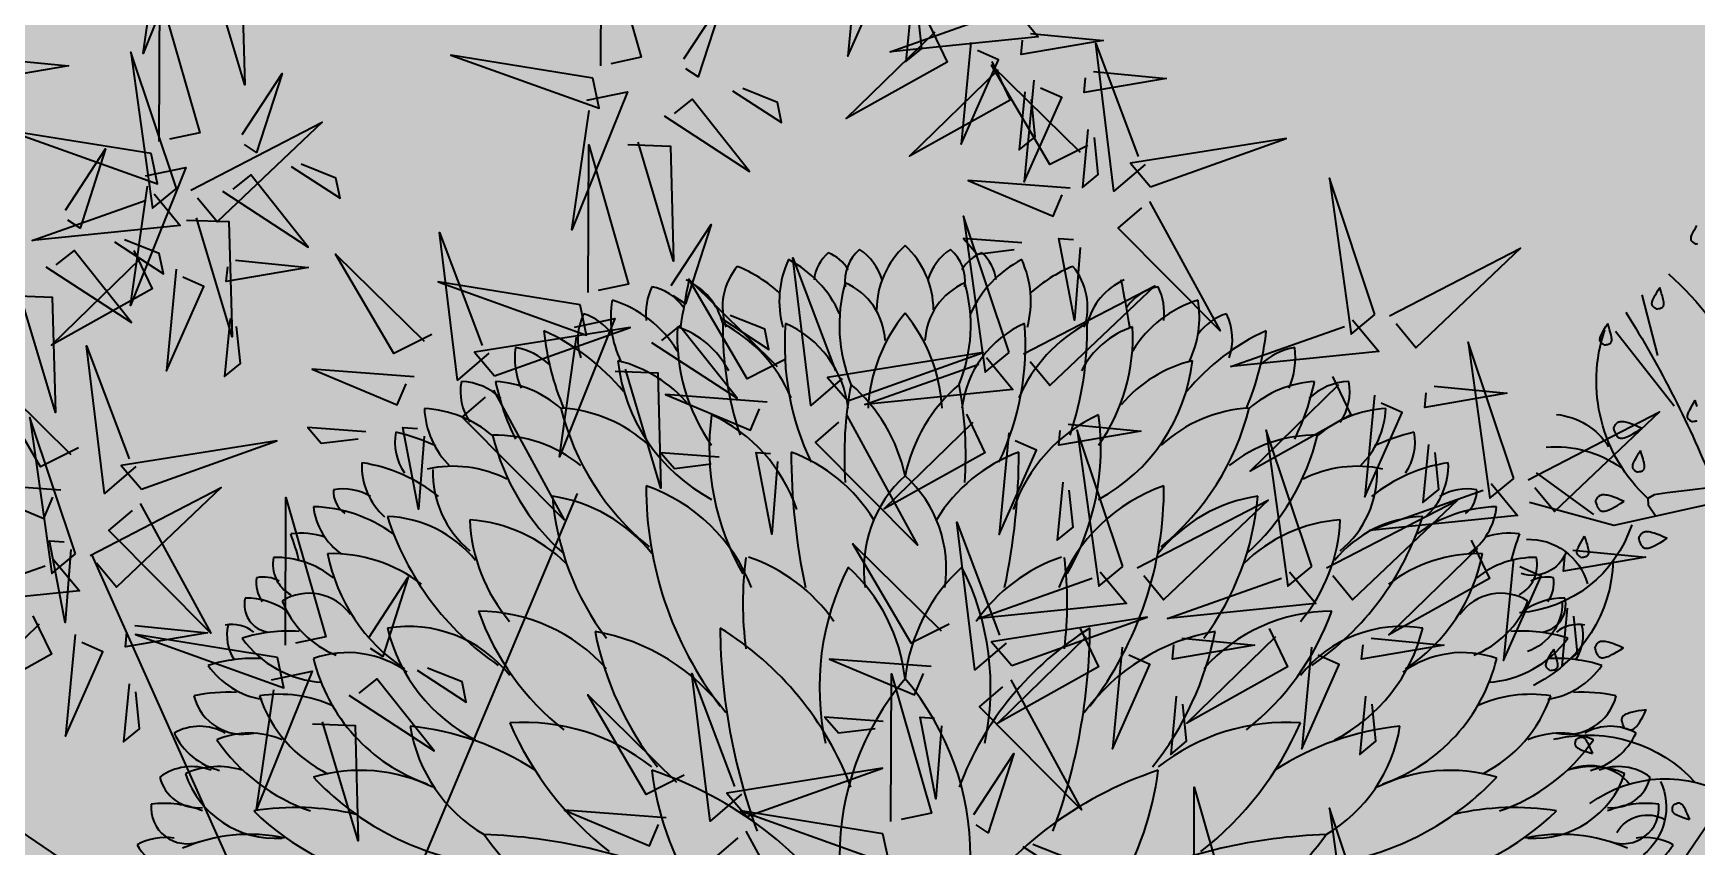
# Model space of a CAD drawing. Header units: millimetres. Extents: x 0 to 59560, y 0 to 21447.
# Drawn here: x 39131 to 39983, y 10538 to 10954 of the extents above; entities that cross this region are included whole.
import ezdxf

# ---------------------------------------------------------------- set-up
doc = ezdxf.new("R2010")
doc.units = ezdxf.units.MM
doc.header["$LTSCALE"] = 150
doc.layers.add('ad-Landscape', color=7, linetype='Continuous', lineweight=35, true_color=0x007f00)
doc.layers.add('ad-Landscape 2', color=7, linetype='Continuous', lineweight=35, true_color=0x264c00)

# ---------------------------------------------------------------- blocks, each defined once
blk = doc.blocks.new('$ZCDB_AUDIT_GENERATED_1E96FD')
at = {"layer": 'ad-Landscape 2'}
for p, q in [((43.5, 73), (278.2, 631.2)), ((-12.4, 39.5), (-247.1, 564.2)), ((-23.6, 61.9), (-370, 296.3))]:
    blk.add_line(p, q, dxfattribs=at)
for points in [[(-175.7, 1247.6), (-131.9, 1256.8), (-191.9, 1107.3), (-173.4, 1236.6)], [(303.5, 1094), (304.2, 1253.9), (347.3, 1103.2), (314.4, 1096.3)], [(581.2, 1214.7), (570.7, 1104.6), (611.1, 1195.9), (588.3, 1206.1)], [(-131.4, 1199.8), (-85.3, 1198.1), (-81.9, 1073.4), (-120.4, 1202.1)], [(-174.3, 1012.2), (-173.7, 1172.1), (-130.6, 1021.4), (-163.4, 1014.5)], [(393.3, 1101.5), (436.5, 1167.6), (408.8, 1082), (395.6, 1090.6)], [(748.4, 1160), (776.8, 1125.5), (616.6, 1109.3), (739.8, 1152.9)], [(639.6, 1161.5), (633.5, 1098.6), (650.8, 1112.8), (646.7, 1152.8)], [(658.4, 1139.6), (678.2, 1098), (569.2, 1037.1), (665.5, 1130.9)], [(704, 1119.3), (693.5, 1009.2), (734, 1100.5), (711.2, 1110.6)], [(768.4, 1128.9), (847.1, 1121.3), (758.3, 1106.1), (759.8, 1121.8)], [(892.5, 987.3), (858.6, 958.2), (839.1, 1118), (885.2, 995.8)], [(-351.1, 1101.6), (-272.5, 1094), (-361.2, 1078.8), (-359.7, 1094.5)], [(-155.7, 961.1), (-205, 1108.7), (-181.5, 939.8), (-155.7, 961.1)], [(294.9, 1080.8), (141.2, 1105.5), (301.8, 1048), (294.9, 1080.8)], [(726.6, 1098.6), (746.5, 1057), (637.5, 996.2), (733.8, 1090)], [(-84.5, 1019.7), (-41.3, 1085.8), (-69, 1000.1), (-82.2, 1008.8)], [(830.7, 1007.8), (789.5, 987.1), (726.4, 1094.8), (822.2, 1000.5)], [(836.7, 1088), (915.3, 1080.4), (826.6, 1065.2), (828.1, 1080.9)], [(288.5, 1056.7), (332.3, 1065.9), (272.3, 916.4), (290.8, 1045.7)], [(446.2, 1067), (499.2, 1032.5), (494.6, 1054.4), (457.2, 1069.3)], [(762.4, 1066), (756.4, 1003.1), (773.6, 1017.3), (769.5, 1057.4)], [(772.3, 1078.4), (761.8, 968.3), (802.3, 1059.6), (779.4, 1069.7)], [(372, 1040), (464.6, 979.6), (402.5, 1057.8), (382.9, 1042.3)], [(-140, 959.5), (2, 1033.1), (-111.5, 925), (-132.8, 950.9)], [(-183, 999), (-336.7, 1023.7), (-176.1, 966.2), (-183, 999)], [(289.9, 848.6), (290.5, 1008.4), (333.6, 857.8), (300.8, 850.9)], [(332.8, 1008.9), (378.9, 1007.2), (382.3, 882.5), (343.8, 1011.2)], [(830.7, 1025.1), (824.7, 962.2), (841.9, 976.4), (837.8, 1016.5)], [(898.5, 963.1), (1045.1, 1015.5), (876.7, 988.5), (898.5, 963.1)], [(-275.7, 937.9), (-232.5, 1004), (-260.1, 918.3), (-273.4, 927)], [(-189.3, 974.8), (-145.6, 984), (-205.5, 834.6), (-187, 963.9)], [(-105.9, 958.2), (-13.2, 897.8), (-75.4, 976), (-94.9, 960.5)], [(-31.6, 985.2), (21.3, 950.7), (16.7, 972.5), (-20.7, 987.5)], [(1141.3, 824.7), (1092, 972.3), (1115.5, 803.4), (1141.3, 824.7)], [(-180, 955.5), (-151.6, 921), (-311.8, 904.8), (-188.6, 948.4)], [(811.3, 961.7), (701, 970), (793.1, 931.4), (802.8, 954.4)], [(897.3, 947.3), (973.8, 807), (863.4, 918.2), (888.9, 940.1)], [(-145, 927.1), (-99, 925.4), (-95.6, 800.6), (-134.1, 929.4)], [(379.6, 856.1), (422.9, 922.2), (395.2, 836.5), (381.9, 845.1)], [(745.4, 783.8), (696, 931.4), (719.6, 762.5), (745.4, 783.8)], [(-222.7, 903.4), (-169.8, 868.9), (-174.4, 890.7), (-211.8, 905.7)], [(182.5, 782.8), (148.6, 753.6), (129.1, 913.5), (175.2, 791.2)], [(759.2, 902.3), (696.2, 907), (710.8, 890.1), (750.8, 895)], [(822.2, 897.5), (816.2, 818.8), (799.2, 907.2), (815, 906)], [(-297, 876.4), (-204.4, 816), (-266.5, 894.2), (-286.1, 878.7)], [(-201.7, 894.1), (-181.9, 852.5), (-290.9, 791.6), (-194.6, 885.5)], [(-91.7, 883.5), (-13.1, 875.8), (-101.8, 860.6), (-100.3, 876.4)], [(120.7, 803.3), (79.5, 782.6), (16.5, 890.3), (112.2, 796)], [(564.8, 755.5), (530.9, 726.4), (511.4, 886.2), (557.5, 764)], [(1157.1, 823.2), (1299, 896.7), (1185.5, 788.7), (1164.2, 814.6)], [(-156.1, 873.8), (-166.6, 763.7), (-126.1, 855), (-149, 865.2)], [(-336.2, 845.3), (-290.1, 843.6), (-286.7, 718.8), (-325.2, 847.6)], [(281.2, 835.4), (127.5, 860.1), (288.1, 802.6), (281.2, 835.4)], [(503, 776), (461.8, 755.3), (398.7, 863), (494.5, 768.7)], [(761.1, 782.3), (903, 855.8), (789.6, 747.8), (768.2, 773.7)], [(-97.7, 820.6), (-103.7, 757.7), (-86.5, 771.9), (-90.6, 811.9)], [(188.6, 758.6), (335.2, 810.9), (166.8, 784), (188.6, 758.6)], [(274.9, 811.2), (318.6, 820.4), (258.7, 670.9), (277.2, 800.3)], [(358.3, 794.5), (451, 734.2), (388.8, 812.4), (369.3, 796.8)], [(432.6, 821.6), (485.5, 787.1), (480.9, 808.9), (443.5, 823.9)], [(1117, 819.1), (1145.4, 784.6), (985.2, 768.4), (1108.4, 812)], [(1291.5, 647.4), (1242.1, 795), (1265.7, 626.1), (1291.5, 647.4)], [(-199.8, 660.1), (-233.7, 630.9), (-253.2, 790.8), (-207, 668.5)], [(570.9, 731.3), (717.4, 783.7), (549, 756.7), (570.9, 731.3)], [(721.1, 778.2), (749.5, 743.7), (589.3, 727.5), (712.5, 771.1)], [(-261.6, 680.5), (-302.7, 659.9), (-365.8, 767.6), (-270, 673.2)], [(101.4, 757.2), (-8.9, 765.5), (83.2, 726.9), (92.9, 749.9)], [(319.2, 763.5), (365.2, 761.8), (368.6, 637), (330.1, 765.8)], [(1095.3, 757.7), (1115.1, 716.2), (1006.1, 655.3), (1102.4, 749.1)], [(187.4, 742.8), (263.8, 602.4), (153.5, 713.7), (178.9, 735.5)], [(483.6, 729.9), (373.4, 738.2), (465.5, 699.6), (475.2, 722.6)], [(1205.3, 747.1), (1283.9, 739.5), (1195.2, 724.3), (1196.7, 740)], [(1140.9, 737.5), (1130.4, 627.4), (1170.9, 718.7), (1148, 728.8)], [(-264.9, 565.6), (-314.3, 713.2), (-290.7, 544.3), (-264.9, 565.6)], [(49.3, 697.7), (-13.7, 702.5), (0.8, 685.5), (40.8, 690.4)], [(112.3, 693), (106.3, 614.2), (89.3, 702.6), (105, 701.5)], [(569.7, 715.5), (646.1, 575.2), (535.8, 686.4), (561.2, 708.3)], [(699.3, 716.8), (719.2, 675.2), (610.2, 614.4), (706.4, 708.2)], [(809.4, 706.2), (888, 698.6), (799.3, 683.4), (800.8, 699.1)], [(1307.2, 645.9), (1449.1, 719.5), (1335.7, 611.4), (1314.3, 637.3)], [(-193.7, 635.8), (-47.1, 688.2), (-215.5, 661.2), (-193.7, 635.8)], [(745, 696.6), (734.5, 586.5), (774.9, 677.8), (752.1, 687.9)], [(868.3, 552), (818.9, 699.6), (842.4, 530.7), (868.3, 552)], [(1073.1, 552), (1023.7, 699.6), (1047.2, 530.7), (1073.1, 552)], [(1199.3, 684.2), (1193.3, 621.3), (1210.5, 635.5), (1206.4, 675.6)], [(431.6, 670.5), (368.6, 675.2), (383.1, 658.2), (423.1, 663.2)], [(494.6, 665.7), (488.6, 587), (471.6, 675.4), (487.3, 674.2)], [(-280.9, 634.5), (-391.2, 642.7), (-299.1, 604.1), (-289.4, 627.2)], [(-249.2, 564.1), (-107.3, 637.7), (-220.7, 529.6), (-242.1, 555.5)], [(803.4, 643.3), (797.4, 580.4), (814.6, 594.6), (810.5, 634.7)], [(1267.2, 641.9), (1295.6, 607.4), (1135.4, 591.1), (1258.6, 634.8)], [(-194.9, 620.1), (-118.4, 479.7), (-228.8, 591), (-203.4, 612.8)], [(-37.8, 466.8), (-37.2, 626.6), (5.9, 476), (-26.9, 469.1)], [(884, 550.5), (1025.9, 624), (912.4, 516), (891.1, 541.8)], [(1088.8, 550.5), (1230.7, 624), (1117.2, 516), (1095.9, 541.8)], [(742.3, 469.2), (708.4, 440), (688.9, 599.9), (735, 477.6)], [(-270, 570.3), (-276, 491.5), (-293, 579.9), (-277.2, 578.7)], [(680.5, 489.6), (639.3, 469), (576.2, 576.7), (672, 482.3)], [(1245.4, 580.5), (1265.3, 538.9), (1156.3, 478), (1252.6, 571.9)], [(-289.2, 560), (-260.8, 525.6), (-421, 509.3), (-297.8, 552.9)], [(1291.1, 560.2), (1280.6, 450.1), (1321.1, 541.4), (1298.2, 551.6)], [(1355.5, 569.8), (1434.1, 562.2), (1345.4, 547), (1346.9, 562.7)], [(52, 474.3), (95.2, 540.4), (67.5, 454.7), (54.3, 463.3)], [(843.9, 546.4), (872.4, 511.9), (712.1, 495.7), (835.3, 539.3)], [(1048.7, 546.4), (1077.2, 511.9), (916.9, 495.7), (1040.1, 539.3)], [(1349.5, 506.9), (1343.5, 444), (1360.7, 458.2), (1356.6, 498.3)], [(-311, 498.7), (-291.1, 457.1), (-400.1, 396.2), (-303.9, 490)], [(-200.9, 488), (-122.3, 480.4), (-211, 465.2), (-209.5, 480.9)], [(748.4, 444.9), (894.9, 497.3), (726.5, 470.3), (748.4, 444.9)], [(-265.3, 478.4), (-275.8, 368.3), (-235.4, 459.6), (-258.2, 469.8)], [(-46.5, 453.6), (-200.1, 478.3), (-39.6, 420.8), (-46.5, 453.6)], [(822.2, 485), (842, 443.4), (733.1, 382.6), (829.3, 476.4)], [(932.3, 474.4), (1010.9, 466.8), (922.2, 451.6), (923.7, 467.3)], [(1027, 485), (1046.8, 443.4), (937.9, 382.6), (1034.1, 476.4)], [(1137.1, 474.4), (1215.7, 466.8), (1126.9, 451.6), (1128.4, 467.3)], [(661.1, 443.6), (550.9, 451.8), (643, 413.2), (652.6, 436.3)], [(867.9, 464.7), (857.4, 354.7), (897.8, 446), (875, 456.1)], [(1072.7, 464.7), (1062.1, 354.7), (1102.6, 446), (1079.8, 456.1)], [(-52.8, 429.4), (-9, 438.6), (-69, 289.1), (-50.5, 418.5)], [(104.9, 439.8), (157.9, 405.3), (153.3, 427.1), (115.9, 442.1)], [(455.6, 305.5), (421.7, 276.4), (402.2, 436.3), (448.3, 314)], [(617.5, 275.9), (618.2, 435.7), (661.3, 285.1), (628.5, 278.2)], [(-206.9, 425.1), (-212.9, 362.2), (-195.7, 376.4), (-199.8, 416.5)], [(30.7, 412.7), (123.3, 352.4), (61.2, 430.6), (41.6, 415)], [(747.2, 429.2), (823.6, 288.8), (713.3, 400), (738.7, 421.9)], [(393.8, 326), (352.6, 305.3), (289.5, 413), (385.3, 318.7)], [(926.3, 411.5), (920.3, 348.6), (937.5, 362.8), (933.4, 402.9)], [(1131.1, 411.5), (1125, 348.6), (1142.3, 362.8), (1138.2, 402.9)], [(-8.5, 381.7), (37.5, 380), (40.9, 255.2), (2.4, 384)], [(609.1, 384.1), (546.1, 388.8), (560.6, 371.9), (600.6, 376.8)], [(672.1, 379.4), (666.1, 300.6), (649, 389), (664.8, 387.8)], [(707.3, 283.4), (750.5, 349.5), (722.8, 263.8), (709.6, 272.4)], [(461.7, 281.3), (608.2, 333.7), (439.8, 306.7), (461.7, 281.3)], [(945.2, 153.2), (945.8, 313), (988.9, 162.4), (956.1, 155.5)], [(374.4, 279.9), (264.1, 288.2), (356.3, 249.6), (365.9, 272.6)], [(1141.3, 142.9), (1092, 290.5), (1115.5, 121.6), (1141.3, 142.9)], [(608.9, 262.7), (455.2, 287.4), (615.8, 229.9), (608.9, 262.7)], [(460.4, 265.6), (536.9, 125.2), (426.5, 236.4), (452, 258.3)], [(760.2, 248.9), (813.2, 214.4), (808.6, 236.2), (771.2, 251.2)]]:
    blk.add_lwpolyline(points, dxfattribs=at)
blk = doc.blocks.new('$ZCDB_AUDIT_GENERATED_1E8F09')
at = {"layer": 'ad-Landscape'}
for centre, radius, start, end in [((-0.2663, 4.0457), 0.2252, 130.84427, 173.75905), ((-0.4908, 4.0166), 0.2139, 30.41563, 68.82996), ((-0.0961, 4.0625), 0.2274, 130.93347, 187.27283), ((-0.4137, 3.9807), 0.3046, 17.09734, 56.39496), ((0.3234, 3.905), 0.4767, 132.73866, 179.56243), ((-0.6413, 3.9243), 0.3417, 140.17932, 198.67463), ((-1.1804, 3.4536), 0.743, 47.03228, 68.14061), ((-0.1425, 3.9552), 0.5349, 155.19049, 195.20682), ((-0.9056, 3.6412), 0.6057, 24.0272, 62.73054), ((-1.0529, 3.8878), 0.3429, 154.82228, 186.10535), ((-1.4147, 3.7701), 0.2686, 35.04222, 78.95985), ((5.8663, 2.673), 7.168, 168.75967, 170.83335), ((-1.3268, 3.7443), 0.3576, 14.37957, 65.67824), ((0.4847, 3.8253), 0.8385, 164.13269, 202.27743), ((-0.4664, 3.7254), 0.3595, 3.05127, 66.29439), ((-1.0337, 3.8696), 0.5516, 170.48559, 205.45287), ((-1.7595, 3.3631), 0.6247, 31.25767, 73.08831), ((-1.4522, 3.7508), 0.3106, 153.81915, 198.78711), ((-1.8213, 3.5993), 0.3023, 36.32124, 72.6008), ((0.6722, 3.3341), 0.8727, 140.39412, 176.99618), ((-2.4444, 2.7002), 1.2047, 39.61762, 65.52562), ((-0.4659, 3.9514), 1.4875, 185.97252, 202.70743), ((-0.2113, 3.764), 1.0157, 176.98112, 215.15022), ((-1.383, 3.3555), 0.488, 27.43755, 71.18261), ((0.7845, 3.7974), 1.7654, 178.75477, 198.61147), ((-1.3701, 3.1096), 0.824, 23.21959, 61.77969), ((0.8101, 3.7172), 1.4584, 175.33806, 205.55583), ((-0.8731, 3.3135), 0.5704, 6.67232, 66.26868), ((-1.6924, 3.6508), 0.4098, 172.3277, 203.61076), ((-2.1581, 3.3546), 0.3559, 46.86291, 80.36915), ((-1.7238, 2.9221), 0.7346, 40.38662, 76.09196), ((-0.5792, 3.7449), 0.9742, 186.46688, 241.65563), ((-2.1061, 3.4684), 0.2887, 169.0778, 214.64065), ((-2.4029, 3.194), 0.3293, 46.24511, 87.68542), ((-2.2394, 2.9434), 0.5806, 48.33638, 86.67487), ((-0.9147, 3.7961), 1.3196, 191.93886, 206.21864), ((1.7398, 3.1245), 2.0667, 169.32144, 184.04788), ((-0.8762, 2.8295), 0.8955, 11.96194, 49.21126), ((-2.6219, 2.7574), 0.6207, 49.77589, 86.93335), ((-2.1285, 3.3962), 0.4606, 182.36478, 225.58317), ((-0.4879, 3.7225), 1.408, 194.08678, 230.75178), ((-1.8961, 2.6169), 0.7641, 47.38545, 86.81155), ((0.2948, 3.161), 1.349, 172.2305, 210.01298), ((-1.4049, 2.5545), 0.8684, 18.68778, 65.28391), ((-2.4584, 3.1948), 0.2887, 169.0778, 214.64065), ((-3.0457, 2.0047), 1.2814, 66.14352, 76.28476), ((-2.2078, 2.5037), 0.7304, 50.8151, 91.05063), ((-1.0136, 3.5245), 1.2421, 193.52703, 228.39805), ((2.889, 3.1417), 3.5018, 179.98243, 192.00519), ((-0.9142, 2.3228), 0.8735, 31.40487, 69.8192), ((-2.5541, 3.0699), 0.3719, 177.60187, 227.96098), ((-3.0549, 2.2322), 0.863, 51.02378, 81.38718), ((-2.4357, 2.4238), 0.6427, 63.07607, 102.38547), ((-1.9988, 3.0323), 0.5442, 178.24862, 230.68038), ((0.5421, 2.9513), 1.9362, 179.73155, 217.41149), ((-1.6974, 2.079), 0.9321, 21.01467, 71.00855), ((0.4533, 2.5144), 0.6755, 132.16499, 188.60831), ((-2.9291, 2.9329), 0.15, 177.47025, 233.80961), ((-3.0253, 2.6704), 0.2744, 57.97543, 101.26619), ((-0.4415, 3.0214), 1.4626, 184.53972, 217.07204), ((-2.0257, 2.069), 0.8461, 38.49282, 81.42911), ((-2.8327, 2.8868), 0.3555, 186.20703, 235.71806), ((-3.2048, 2.0899), 0.7587, 53.84333, 88.58495), ((-2.8129, 2.1522), 0.6446, 39.15642, 87.78171), ((-1.3292, 3.2587), 1.5303, 197.59049, 235.74559), ((-2.4021, 1.9593), 0.8207, 45.12287, 85.9267), ((-1.4468, 2.8141), 0.8978, 182.30093, 220.50756), ((-3.255, 2.3074), 0.3987, 70.94104, 97.72728), ((-4.7109, 2.1806), 1.4962, 14.55365, 20.41362), ((-3.2185, 2.5369), 0.186, 168.23624, 240.99446), ((-3.387, 2.0873), 0.4877, 50.8294, 91.59888), ((-3.0882, 1.8014), 0.7945, 52.47186, 91.55185), ((-2.167, 2.7765), 0.9598, 190.85815, 236.55055), ((1.1102, 2.3286), 1.9834, 172.86966, 187.13034), ((-1.1439, 1.6998), 0.9279, 34.91657, 71.05051), ((0.9729, 1.8753), 1.4339, 153.15977, 192.1138), ((-0.9472, 1.8177), 0.9527, 6.22136, 47.73687), ((-3.3252, 2.438), 0.1695, 170.71369, 216.27653), ((-3.4542, 2.3019), 0.1679, 59.89017, 103.18093), ((-3.4098, 2.3203), 0.1483, 166.0967, 261.70295), ((-3.5474, 1.9775), 0.3785, 53.8191, 90.95416), ((-3.2095, 2.1093), 0.2729, 35.39886, 122.15517), ((-2.8672, 2.5356), 0.5252, 201.8257, 248.02813), ((-2.3006, 1.3581), 0.9275, 41.73929, 89.82837), ((-0.9565, 2.7668), 1.425, 199.73306, 231.77211), ((-3.6227, 2.031), 0.1831, 51.14247, 102.0713), ((-3.4132, 2.1554), 0.2388, 166.75476, 212.31761), ((-3.3241, 1.386), 0.7926, 85.56631, 108.01228), ((-2.6751, 1.5084), 0.6953, 38.28249, 99.3433), ((-1.8936, 2.412), 0.9205, 193.66836, 242.88227), ((-1.856, 1.0904), 1.1017, 36.03906, 80.26816), ((-0.0127, 2.4992), 1.6882, 191.02849, 218.56329), ((-1.8918, 0.7397), 1.7085, 20.47463, 58.37181), ((2.2619, 2.2221), 3.2578, 180.48635, 200.14254), ((-3.104, 2.4748), 0.5733, 215.76353, 266.37343), ((-3.0021, 1.5187), 0.5438, 53.77897, 109.79803), ((-3.5079, 1.2176), 0.814, 86.76384, 107.52222), ((-3.3942, 2.2431), 0.4369, 214.78481, 261.07296), ((-2.2585, 2.2572), 0.9551, 193.74281, 250.74014), ((1.1235, 0.9635), 1.4762, 139.56784, 220.43216), ((-3.6458, 0.9704), 0.8788, 87.00257, 102.07341), ((-3.5663, 1.8937), 0.2709, 193.65461, 282.44901), ((-3.3701, 1.1333), 0.7046, 65.60352, 98.75304), ((-2.7888, 2.0624), 0.7268, 198.67082, 243.79699), ((-3.799, 1.3868), 0.2788, 60.36234, 119.63766), ((-3.6025, 1.7876), 0.3701, 205.36372, 256.0362), ((-3.5309, 1.1863), 0.4429, 66.56317, 113.43683), ((-2.8127, 0.1703), 1.5025, 56.86683, 84.37468), ((-1.8408, 1.8007), 0.8356, 189.30481, 239.3197), ((-2.0528, 0.5755), 1.111, 51.64981, 93.95156), ((-0.5036, 2.3877), 1.7715, 203.40985, 232.04459), ((-2.8723, 2.1694), 1.0147, 214.6416, 251.06237), ((-3.8429, 1.1634), 0.2852, 68.35462, 126.71622), ((-3.6986, 1.0203), 0.4283, 72.41068, 114.40253), ((-3.8061, 1.4393), 0.2126, 192.8534, 276.06864), ((-3.3934, 1.5704), 0.508, 198.36566, 274.36285), ((-2.935, 0.5362), 0.8919, 63.91881, 106.35993), ((-2.0704, 2.4383), 1.5297, 223.15526, 259.12002), ((0.278, 1.6321), 1.6541, 187.07097, 234.85412), ((-2.0051, -0.5207), 2.0521, 33.36445, 71.77879), ((-3.867, 1.2266), 0.1934, 174.18666, 290.59598), ((-3.9905, 0.7068), 0.5437, 67.64575, 97.28341), ((-3.2785, -0.1985), 1.4267, 76.95691, 99.25489), ((-2.5206, 2.2177), 1.411, 225.5947, 260.34135), ((-3.5292, 0.1698), 0.9139, 78.01728, 113.3144), ((-0.1824, 2.6175), 2.5892, 216.37093, 243.62041), ((-2.3551, -1.8074), 2.8907, 65.67414, 88.25794), ((-3.9828, 0.7528), 0.3143, 81.59333, 119.16505), ((-3.8058, 1.2269), 0.3858, 211.15088, 261.88723)]:
    blk.add_arc(centre, radius, start, end, dxfattribs=at)
at = {"layer": 'ad-Landscape 2'}
for centre, radius, start, end in [((-0.3234, 3.905), 0.4767, 0.43757, 47.26134), ((0.4137, 3.9807), 0.3046, 123.60504, 162.90266), ((0.0961, 4.0625), 0.2274, 352.72717, 49.06653), ((0.4908, 4.0166), 0.2139, 111.17004, 149.58437), ((0.2663, 4.0457), 0.2252, 6.24095, 49.15573), ((0.9056, 3.6412), 0.6057, 117.26946, 155.9728), ((0.1425, 3.9552), 0.5349, 344.79318, 24.80951), ((1.1804, 3.4536), 0.743, 111.85939, 132.96772), ((0.6413, 3.9243), 0.3417, 341.32537, 39.82068), ((0.4664, 3.7254), 0.3595, 113.70561, 176.94873), ((-0.4847, 3.8253), 0.8385, 337.72257, 15.86731), ((1.3268, 3.7443), 0.3576, 114.32176, 165.62043), ((-5.8663, 2.673), 7.168, 9.16665, 11.24033), ((1.4147, 3.7701), 0.2686, 101.04015, 144.95778), ((1.0529, 3.8878), 0.3429, 353.89465, 25.17772), ((1.7595, 3.3631), 0.6247, 106.91169, 148.74233), ((1.0337, 3.8696), 0.5516, 334.54713, 9.51441), ((-0.6722, 3.3341), 0.8727, 3.00382, 39.60588), ((1.8213, 3.5993), 0.3023, 107.3992, 143.67876), ((1.4522, 3.7508), 0.3106, 341.21289, 26.18085), ((0.8731, 3.3135), 0.5704, 113.73132, 173.32768), ((-0.8101, 3.7172), 1.4584, 334.44417, 4.66194), ((1.3701, 3.1096), 0.824, 118.22031, 156.78041), ((-0.7845, 3.7974), 1.7654, 341.38853, 1.24523), ((1.383, 3.3555), 0.488, 108.81739, 152.56245), ((0.2113, 3.764), 1.0157, 324.84978, 3.01888), ((2.4444, 2.7002), 1.2047, 114.47438, 140.38238), ((0.4659, 3.9514), 1.4875, 337.29257, 354.02748), ((2.1581, 3.3546), 0.3559, 99.63085, 133.13709), ((1.6924, 3.6508), 0.4098, 336.38924, 7.6723), ((0.5792, 3.7449), 0.9742, 298.34437, 353.53312), ((1.7238, 2.9221), 0.7346, 103.90804, 139.61338), ((0.8762, 2.8295), 0.8955, 130.78874, 168.03806), ((-1.7398, 3.1245), 2.0667, 355.95212, 10.67856), ((2.2394, 2.9434), 0.5806, 93.32513, 131.66362), ((0.9147, 3.7961), 1.3196, 333.78136, 348.06114), ((2.4029, 3.194), 0.3293, 92.31458, 133.75489), ((2.1061, 3.4684), 0.2887, 325.35935, 10.9222), ((1.4049, 2.5545), 0.8684, 114.71609, 161.31222), ((-0.2948, 3.161), 1.349, 329.98702, 7.7695), ((0.4879, 3.7225), 1.408, 309.24822, 345.91322), ((1.8961, 2.6169), 0.7641, 93.18845, 132.61455), ((2.6219, 2.7574), 0.6207, 93.06665, 130.22411), ((2.1285, 3.3962), 0.4606, 314.41683, 357.63522), ((2.2078, 2.5037), 0.7304, 88.94937, 129.1849), ((1.0136, 3.5245), 1.2421, 311.60195, 346.47297), ((3.0457, 2.0047), 1.2814, 103.71524, 113.85648), ((2.4584, 3.1948), 0.2887, 325.35935, 10.9222), ((0.9142, 2.3228), 0.8735, 110.1808, 148.59513), ((-2.889, 3.1417), 3.5018, 347.99481, 0.01757), ((2.4357, 2.4238), 0.6427, 77.61453, 116.92393), ((1.9988, 3.0323), 0.5442, 309.31962, 1.75138), ((3.0549, 2.2322), 0.863, 98.61282, 128.97622), ((2.5541, 3.0699), 0.3719, 312.03902, 2.39813), ((-0.4533, 2.5144), 0.6755, 351.39169, 47.83501), ((1.6974, 2.079), 0.9321, 108.99145, 158.98533), ((-0.5421, 2.9513), 1.9362, 322.58851, 0.26845), ((2.0257, 2.069), 0.8461, 98.57089, 141.50718), ((0.4415, 3.0214), 1.4626, 322.92796, 355.46028), ((3.0253, 2.6704), 0.2744, 78.73381, 122.02457), ((2.9291, 2.9329), 0.15, 306.19039, 2.52975), ((2.4021, 1.9593), 0.8207, 94.0733, 134.87713), ((1.4468, 2.8141), 0.8978, 319.49244, 357.69907), ((1.3292, 3.2587), 1.5303, 304.25441, 342.40951), ((2.8129, 2.1522), 0.6446, 92.21829, 140.84358), ((3.2048, 2.0899), 0.7587, 91.41505, 126.15667), ((2.8327, 2.8868), 0.3555, 304.28194, 353.79297), ((3.255, 2.3074), 0.3987, 82.27272, 109.05896), ((4.7109, 2.1806), 1.4962, 159.58638, 165.44635), ((0.9472, 1.8177), 0.9527, 132.26313, 173.77864), ((-0.9729, 1.8753), 1.4339, 347.8862, 26.84023), ((1.1439, 1.6998), 0.9279, 108.94949, 145.08343), ((-1.1102, 2.3286), 1.9834, 352.86966, 7.13034), ((3.0882, 1.8014), 0.7945, 88.44815, 127.52814), ((2.167, 2.7765), 0.9598, 303.44945, 349.14185), ((3.387, 2.0873), 0.4877, 88.40112, 129.1706), ((3.2185, 2.5369), 0.186, 299.00554, 11.76376), ((3.4542, 2.3019), 0.1679, 76.81907, 120.10983), ((3.3252, 2.438), 0.1695, 323.72347, 9.28631), ((3.2095, 2.1093), 0.2729, 57.84483, 144.60114), ((2.8672, 2.5356), 0.5252, 291.97187, 338.1743), ((3.5474, 1.9775), 0.3785, 89.04584, 126.1809), ((3.4098, 2.3203), 0.1483, 278.29705, 13.9033), ((2.3006, 1.3581), 0.9275, 90.17163, 138.26071), ((0.9565, 2.7668), 1.425, 308.22789, 340.26694), ((1.8918, 0.7397), 1.7085, 121.62819, 159.52537), ((-2.2619, 2.2221), 3.2578, 339.85746, 359.51365), ((1.856, 1.0904), 1.1017, 99.73184, 143.96094), ((0.0127, 2.4992), 1.6882, 321.43671, 348.97151), ((2.6751, 1.5084), 0.6953, 80.6567, 141.71751), ((1.8936, 2.412), 0.9205, 297.11773, 346.33164), ((3.3241, 1.386), 0.7926, 71.98772, 94.43369), ((3.6227, 2.031), 0.1831, 77.9287, 128.85753), ((3.4132, 2.1554), 0.2388, 327.68239, 13.24524), ((3.0021, 1.5187), 0.5438, 70.20197, 126.22103), ((3.104, 2.4748), 0.5733, 273.62657, 324.23647), ((2.2585, 2.2572), 0.9551, 289.25986, 346.25719), ((3.5079, 1.2176), 0.814, 72.47778, 93.23616), ((3.3942, 2.2431), 0.4369, 278.92704, 325.21519), ((-1.1235, 0.9635), 1.4762, 319.56784, 40.43216), ((3.3701, 1.1333), 0.7046, 81.24696, 114.39648), ((2.7888, 2.0624), 0.7268, 296.20301, 341.32918), ((3.5663, 1.8937), 0.2709, 257.55099, 346.34539), ((3.6458, 0.9704), 0.8788, 77.92659, 92.99743), ((2.0528, 0.5755), 1.111, 86.04844, 128.35019), ((0.5036, 2.3877), 1.7715, 307.95541, 336.59015), ((2.8127, 0.1703), 1.5025, 95.62532, 123.13317), ((1.8408, 1.8007), 0.8356, 300.6803, 350.69519), ((3.5309, 1.1863), 0.4429, 66.56317, 113.43683), ((3.799, 1.3868), 0.2788, 60.36234, 119.63766), ((3.6025, 1.7876), 0.3701, 283.9638, 334.63628), ((2.8723, 2.1694), 1.0147, 288.93763, 325.3584), ((3.6986, 1.0203), 0.4283, 65.59747, 107.58932), ((3.8429, 1.1634), 0.2852, 53.28378, 111.64538), ((2.0051, -0.5207), 2.0521, 108.22121, 146.63555), ((-0.278, 1.6321), 1.6541, 305.14588, 352.92903), ((2.0704, 2.4383), 1.5297, 280.87998, 316.84474), ((2.935, 0.5362), 0.8919, 73.64007, 116.08119), ((3.3934, 1.5704), 0.508, 265.63715, 341.63434), ((3.8061, 1.4393), 0.2126, 263.93136, 347.1466), ((2.5206, 2.2177), 1.411, 279.65865, 314.4053), ((3.2785, -0.1985), 1.4267, 80.74511, 103.04309), ((3.9905, 0.7068), 0.5437, 82.71659, 112.35425), ((3.867, 1.2266), 0.1934, 249.40402, 5.81334), ((2.3551, -1.8074), 2.8907, 91.74206, 114.32586), ((0.1824, 2.6175), 2.5892, 296.37959, 323.62907), ((3.5292, 0.1698), 0.9139, 66.6856, 101.98272), ((3.8058, 1.2269), 0.3858, 278.11277, 328.84912), ((3.9828, 0.7528), 0.3143, 60.83495, 98.40667)]:
    blk.add_arc(centre, radius, start, end, dxfattribs=at)
blk = doc.blocks.new('$ZCDB_AUDIT_GENERATED_1E9983')
at = {"layer": 'ad-Landscape', "linetype": 'Continuous'}
for p, q in [((72.2, 376.9), (16.7, 336.4)), ((150.2, 271.7), (93.3, 199)), ((134.4, 222.4), (119.1, 163.4))]:
    blk.add_line(p, q, dxfattribs=at)
for points in [[(326.6, 591.6), (193.3, 662.6), (145.5, 732.7)], [(148.9, 659.8), (148.8, 660.3), (148.7, 660.9), (148.5, 661.4), (148.4, 661.9), (148.4, 662.4), (148.3, 662.9), (148.3, 663.3), (148.3, 663.8), (148.3, 664.3), (148.4, 664.7), (148.6, 665.1), (148.8, 665.6), (149.1, 666), (149.5, 666.5), (150, 666.9), (150.7, 667.4), (151.4, 667.9), (152.4, 668.4), (153.6, 669), (155.1, 669.7), (156.9, 670.4), (159.2, 671.2), (161.9, 672.1), (165.2, 673.1)], [(148.9, 659.8), (150.1, 659), (151.1, 658.3), (152, 657.8), (152.7, 657.5), (153.3, 657.2), (153.9, 657.1), (154.4, 657), (154.9, 657), (155.3, 657), (155.8, 657.1), (156.2, 657.3), (156.6, 657.5), (157.1, 657.8), (157.5, 658.1), (158, 658.6), (158.5, 659.3), (159.1, 660), (159.6, 660.9), (160.3, 662.1), (161, 663.5), (161.8, 665.3), (162.8, 667.5), (163.9, 670.1), (165.2, 673.1)], [(54.6, 595.9), (54.5, 596.4), (54.4, 596.9), (54.3, 597.4), (54.2, 597.9), (54.1, 598.4), (54, 598.9), (54, 599.4), (54, 599.9), (54.1, 600.3), (54.2, 600.8), (54.3, 601.2), (54.5, 601.6), (54.8, 602.1), (55.2, 602.5), (55.8, 603), (56.4, 603.5), (57.2, 604), (58.1, 604.5), (59.3, 605.1), (60.8, 605.7), (62.7, 606.4), (64.9, 607.2), (67.7, 608.2), (70.9, 609.2)], [(54.6, 595.9), (55.8, 595), (56.8, 594.4), (57.7, 593.9), (58.4, 593.5), (59.1, 593.3), (59.6, 593.2), (60.1, 593.1), (60.6, 593.1), (61, 593.1), (61.5, 593.2), (61.9, 593.3), (62.4, 593.5), (62.8, 593.8), (63.3, 594.2), (63.8, 594.7), (64.2, 595.3), (64.8, 596.1), (65.3, 597), (66, 598.2), (66.7, 599.6), (67.5, 601.4), (68.5, 603.5), (69.6, 606.1), (70.9, 609.2)], [(101.8, 583.9), (101, 582.1), (100.4, 580.5), (100, 579.2), (99.7, 578.1), (99.5, 577.1), (99.5, 576.3), (99.6, 575.6), (99.7, 575), (99.8, 574.4), (100.1, 573.8), (100.4, 573.2), (100.8, 572.6), (101.3, 572.1), (102, 571.6), (102.8, 571.1), (103.8, 570.6), (105, 570.1), (106.4, 569.5), (108.1, 569), (110.2, 568.5), (112.7, 568), (115.7, 567.4), (119.2, 566.8), (123.2, 566.2)], [(101.8, 583.9), (102.5, 584.3), (103.2, 584.6), (103.9, 584.9), (104.5, 585.2), (105.2, 585.4), (105.9, 585.7), (106.5, 585.8), (107.2, 585.9), (107.8, 586), (108.4, 586), (109.1, 585.9), (109.7, 585.7), (110.4, 585.4), (111.1, 585), (111.9, 584.4), (112.8, 583.7), (113.7, 582.8), (114.7, 581.6), (115.7, 580.2), (116.9, 578.4), (118.3, 576.1), (119.8, 573.4), (121.4, 570.1), (123.2, 566.2)], [(29.7, 528.4), (29.3, 528.1), (28.8, 527.7), (28.4, 527.4), (28, 527.1), (27.6, 526.8), (27.2, 526.4), (26.9, 526.1), (26.6, 525.7), (26.4, 525.4), (26.2, 525), (26, 524.5), (25.9, 524.1), (25.8, 523.5), (25.8, 522.9), (25.9, 522.2), (26.1, 521.5), (26.4, 520.6), (26.7, 519.6), (27.3, 518.3), (28, 516.9), (28.9, 515.1), (30.1, 513), (31.6, 510.6), (33.4, 507.7)], [(29.7, 528.4), (31.1, 528.2), (32.3, 528.1), (33.3, 527.9), (34.1, 527.7), (34.7, 527.5), (35.2, 527.2), (35.7, 526.9), (36, 526.6), (36.4, 526.3), (36.6, 526), (36.9, 525.6), (37.1, 525.1), (37.2, 524.6), (37.3, 524), (37.4, 523.3), (37.4, 522.5), (37.3, 521.6), (37.1, 520.6), (36.8, 519.3), (36.4, 517.7), (35.9, 515.8), (35.2, 513.5), (34.4, 510.8), (33.4, 507.7)], [(73.3, 506.8), (73.9, 508.7), (74.4, 510.3), (75, 511.6), (75.5, 512.6), (76, 513.4), (76.5, 514.1), (77, 514.6), (77.5, 515), (78, 515.3), (78.6, 515.6), (79.2, 515.9), (79.9, 516), (80.6, 516.1), (81.5, 516), (82.4, 515.9), (83.5, 515.6), (84.7, 515.2), (86.1, 514.7), (87.8, 514), (89.7, 513), (92, 511.8), (94.6, 510.3), (97.6, 508.5), (101.1, 506.3)], [(73.3, 506.8), (73.6, 506), (73.9, 505.4), (74.2, 504.7), (74.6, 504), (74.9, 503.4), (75.3, 502.8), (75.6, 502.3), (76, 501.8), (76.5, 501.3), (77, 500.9), (77.5, 500.5), (78.1, 500.3), (78.9, 500), (79.7, 499.9), (80.7, 499.8), (81.8, 499.8), (83, 499.9), (84.5, 500.2), (86.3, 500.6), (88.4, 501.2), (90.9, 502), (93.8, 503.1), (97.2, 504.5), (101.1, 506.3)], [(59.8, 418.5), (59.3, 418.2), (58.9, 417.9), (58.4, 417.5), (58, 417.2), (57.7, 416.9), (57.3, 416.6), (57, 416.2), (56.7, 415.9), (56.4, 415.5), (56.2, 415.1), (56, 414.7), (55.9, 414.2), (55.9, 413.7), (55.9, 413), (56, 412.4), (56.1, 411.6), (56.4, 410.7), (56.8, 409.7), (57.3, 408.5), (58, 407), (59, 405.2), (60.2, 403.2), (61.6, 400.7), (63.4, 397.8)], [(59.8, 418.5), (61.2, 418.4), (62.4, 418.2), (63.3, 418), (64.1, 417.8), (64.8, 417.6), (65.3, 417.3), (65.7, 417), (66.1, 416.8), (66.4, 416.4), (66.7, 416.1), (66.9, 415.7), (67.1, 415.3), (67.3, 414.7), (67.4, 414.1), (67.4, 413.5), (67.4, 412.7), (67.3, 411.8), (67.1, 410.7), (66.9, 409.4), (66.5, 407.8), (66, 405.9), (65.3, 403.7), (64.5, 401), (63.4, 397.8)], [(115.9, 400.4), (116.5, 402.3), (117.1, 403.9), (117.6, 405.2), (118.1, 406.2), (118.6, 407), (119.1, 407.7), (119.6, 408.2), (120.1, 408.6), (120.6, 408.9), (121.2, 409.2), (121.8, 409.5), (122.5, 409.6), (123.2, 409.7), (124.1, 409.6), (125, 409.5), (126.1, 409.2), (127.3, 408.9), (128.8, 408.3), (130.4, 407.6), (132.3, 406.6), (134.6, 405.4), (137.2, 403.9), (140.2, 402.1), (143.7, 399.9)], [(115.9, 400.4), (116.2, 399.6), (116.5, 399), (116.8, 398.3), (117.2, 397.6), (117.5, 397), (117.9, 396.4), (118.2, 395.9), (118.7, 395.4), (119.1, 394.9), (119.6, 394.5), (120.1, 394.1), (120.7, 393.9), (121.5, 393.6), (122.3, 393.5), (123.3, 393.4), (124.4, 393.4), (125.7, 393.5), (127.2, 393.8), (128.9, 394.2), (131, 394.8), (133.5, 395.6), (136.4, 396.7), (139.8, 398.1), (143.7, 399.9)], [(239.1, 354.8), (91.7, 387.5), (9.7, 365.3)], [(74, 364.4), (74.6, 366.3), (75.2, 367.9), (75.7, 369.2), (76.2, 370.3), (76.7, 371.1), (77.2, 371.7), (77.7, 372.2), (78.2, 372.6), (78.7, 373), (79.3, 373.3), (79.9, 373.5), (80.6, 373.7), (81.3, 373.7), (82.2, 373.7), (83.1, 373.5), (84.2, 373.3), (85.4, 372.9), (86.9, 372.4), (88.5, 371.6), (90.4, 370.7), (92.7, 369.5), (95.3, 368), (98.3, 366.2), (101.8, 364)], [(263, 334.1), (222.6, 344.1), (189.3, 350.2), (162.9, 353.6), (143.5, 355.7), (130.8, 357.8), (124.7, 361.2), (125.1, 367.3), (131.9, 377.4)], [(74, 364.4), (74.3, 363.7), (74.6, 363), (74.9, 362.3), (75.3, 361.7), (75.6, 361.1), (76, 360.5), (76.3, 359.9), (76.8, 359.4), (77.2, 359), (77.7, 358.6), (78.2, 358.2), (78.8, 357.9), (79.6, 357.7), (80.4, 357.5), (81.4, 357.5), (82.5, 357.5), (83.8, 357.6), (85.3, 357.8), (87, 358.2), (89.1, 358.8), (91.6, 359.7), (94.5, 360.8), (97.9, 362.2), (101.8, 364)], [(113.9, 335.5), (113.5, 335.2), (113, 334.9), (112.6, 334.6), (112.2, 334.2), (111.8, 333.9), (111.5, 333.6), (111.2, 333.2), (110.9, 332.9), (110.6, 332.5), (110.4, 332.1), (110.2, 331.7), (110.1, 331.2), (110.1, 330.7), (110.1, 330.1), (110.2, 329.4), (110.3, 328.6), (110.6, 327.7), (111, 326.7), (111.5, 325.5), (112.2, 324), (113.2, 322.3), (114.4, 320.2), (115.8, 317.7), (117.6, 314.8)], [(113.9, 335.5), (115.4, 335.4), (116.6, 335.2), (117.5, 335), (118.3, 334.8), (119, 334.6), (119.5, 334.3), (119.9, 334.1), (120.3, 333.8), (120.6, 333.4), (120.9, 333.1), (121.1, 332.7), (121.3, 332.3), (121.5, 331.7), (121.6, 331.2), (121.6, 330.5), (121.6, 329.7), (121.5, 328.8), (121.3, 327.7), (121.1, 326.4), (120.7, 324.8), (120.2, 322.9), (119.5, 320.7), (118.6, 318), (117.6, 314.8)], [(91.5, 293.4), (92.1, 295.4), (92.7, 297), (93.2, 298.2), (93.7, 299.3), (94.2, 300.1), (94.7, 300.7), (95.2, 301.2), (95.7, 301.7), (96.2, 302), (96.8, 302.3), (97.4, 302.5), (98.1, 302.7), (98.8, 302.7), (99.7, 302.7), (100.6, 302.6), (101.7, 302.3), (102.9, 301.9), (104.4, 301.4), (106, 300.7), (107.9, 299.7), (110.2, 298.5), (112.8, 297), (115.8, 295.2), (119.3, 293)], [(91.5, 293.4), (91.8, 292.7), (92.1, 292), (92.4, 291.4), (92.8, 290.7), (93.1, 290.1), (93.5, 289.5), (93.8, 289), (94.3, 288.4), (94.7, 288), (95.2, 287.6), (95.7, 287.2), (96.3, 286.9), (97.1, 286.7), (97.9, 286.6), (98.9, 286.5), (100, 286.5), (101.3, 286.6), (102.8, 286.8), (104.5, 287.2), (106.6, 287.8), (109.1, 288.7), (112, 289.8), (115.4, 291.2), (119.3, 293)], [(167.1, 286.6), (166.7, 286.3), (166.2, 286), (165.8, 285.7), (165.4, 285.3), (165, 285), (164.7, 284.7), (164.3, 284.3), (164.1, 284), (163.8, 283.6), (163.6, 283.2), (163.4, 282.8), (163.3, 282.3), (163.2, 281.8), (163.3, 281.2), (163.4, 280.5), (163.5, 279.7), (163.8, 278.8), (164.2, 277.8), (164.7, 276.6), (165.4, 275.1), (166.4, 273.4), (167.5, 271.3), (169, 268.8), (170.8, 265.9)], [(167.1, 286.6), (168.6, 286.5), (169.7, 286.3), (170.7, 286.1), (171.5, 285.9), (172.2, 285.7), (172.7, 285.4)], [(172.7, 271.8), (171.8, 269.1), (170.8, 265.9)], [(82.1, 212.1), (81.6, 211.7), (81.2, 211.4), (80.8, 211.1), (80.4, 210.8), (80, 210.5), (79.6, 210.1), (79.3, 209.8), (79, 209.4), (78.7, 209), (78.5, 208.6), (78.4, 208.2), (78.2, 207.7), (78.2, 207.2), (78.2, 206.6), (78.3, 205.9), (78.5, 205.2), (78.7, 204.3), (79.1, 203.2), (79.6, 202), (80.4, 200.6), (81.3, 198.8), (82.5, 196.7), (84, 194.3), (85.8, 191.4)], [(82.1, 212.1), (83.5, 211.9), (84.7, 211.8), (85.7, 211.6), (86.5, 211.4), (87.1, 211.1), (87.6, 210.9), (88, 210.6), (88.4, 210.3), (88.7, 210), (89, 209.6), (89.3, 209.3), (89.5, 208.8), (89.6, 208.3), (89.7, 207.7), (89.8, 207), (89.7, 206.2), (89.6, 205.3), (89.5, 204.2), (89.2, 202.9), (88.8, 201.4), (88.3, 199.5), (87.6, 197.2), (86.8, 194.5), (85.8, 191.4)], [(132.7, 177.1), (132.2, 176.8), (131.8, 176.5), (131.4, 176.1), (131, 175.8), (130.6, 175.5), (130.2, 175.2), (129.9, 174.8), (129.6, 174.5), (129.4, 174.1), (129.1, 173.7), (129, 173.3), (128.9, 172.8), (128.8, 172.2), (128.8, 171.6), (128.9, 171), (129.1, 170.2), (129.3, 169.3), (129.7, 168.3), (130.3, 167.1), (131, 165.6), (131.9, 163.8), (133.1, 161.8), (134.6, 159.3), (136.4, 156.4)], [(132.7, 177.1), (134.1, 177), (135.3, 176.8), (136.3, 176.6), (137.1, 176.4), (137.7, 176.2), (138.2, 175.9), (138.7, 175.6), (139, 175.4), (139.3, 175), (139.6, 174.7), (139.9, 174.3), (140.1, 173.9), (140.2, 173.3), (140.3, 172.7), (140.4, 172.1), (140.3, 171.3), (140.3, 170.4), (140.1, 169.3), (139.8, 168), (139.4, 166.4), (138.9, 164.5), (138.2, 162.3), (137.4, 159.6), (136.4, 156.4)], [(170.6, 113.9), (170.1, 113.6), (169.7, 113.3), (169.3, 113), (168.9, 112.7), (168.5, 112.3), (168.1, 112), (167.8, 111.7), (167.5, 111.3), (167.3, 110.9), (167, 110.5), (166.9, 110.1), (166.8, 109.6), (166.7, 109.1), (166.7, 108.5), (166.8, 107.8), (167, 107), (167.2, 106.2), (167.6, 105.1), (168.2, 103.9), (168.9, 102.4), (169.8, 100.7), (171, 98.6), (172.5, 96.1)], [(170.6, 113.9), (172, 113.8), (173.2, 113.6)]]:
    blk.add_lwpolyline(points, dxfattribs=at)
for centre, radius, start, end in [((83.4, 661.2), 59.2, 335.0444, 51.6546), ((124.5, 703.8), 35, 211.1943, 298.9324), ((142.2, 758), 124.4, 233.6853, 301.3784), ((67, 731.1), 139.9, 257.0811, 317.7415), ((68.4, 671), 50.4, 248.5531, 320.17), ((1.1, 443.7), 155, 77.0811, 78.0944), ((88, 678.8), 155, 241.3469, 242.3602), ((-48.8, 417.6), 139.9, 1.6998, 62.3602), ((-8.7, 462.4), 50.4, 359.2713, 70.8882), ((-9.2, 348.3), 124.4, 18.0629, 85.7559), ((9.1, 460.1), 59.2, 267.7867, 344.3968), ((12.6, 401), 35, 20.5089, 108.247), ((230.2, 247.1), 155.4, 132.7556, 198.6371), ((-760.6, 724.4), 1021, 327.7895, 338.4969), ((35.1, 421.5), 110.4, 265.3254, 305.1537), ((29.3, 347.2), 67.9, 275.7611, 327.6837), ((-51, 364.4), 295.6, 311.5008, 334.7886)]:
    blk.add_arc(centre, radius, start, end, dxfattribs=at)
blk = doc.blocks.new('zw$CCAF')
at = {"transparency": 33554610}
h = blk.add_hatch(dxfattribs=at)
h.set_pattern_fill('DOTS', color=35, scale=20, angle=360)
h.set_pattern_definition([(360, (-799802.018, 271331.897), (15.875, 31.75), [0, -31.75])])
h.paths.add_polyline_path([(787.5, -2567.5), (3252.5, -2567.5), (3252.5, -462.5), (787.5, -462.5)])
at = {"xscale": 95.10164028446887, "yscale": 95.10164028446887, "zscale": 95.10164028446887, "rotation": 359.9999999999996}
blk.add_blockref('$ZCDB_AUDIT_GENERATED_1E8F09', (1929.57, -1641.46), dxfattribs=at)
at = {"layer": 'ad-Landscape', "linetype": 'Continuous', "xscale": 0.473259546584505, "yscale": 0.473259546584505, "zscale": 0.473259546584505, "rotation": 359.9999999999996}
blk.add_blockref('$ZCDB_AUDIT_GENERATED_1E96FD', (1630.1, -1662.44), dxfattribs=at)
at = {"layer": 'ad-Landscape', "xscale": -0.5272785422807036, "yscale": 0.5272785422807036, "zscale": 0.5272785422807036, "rotation": 179.9999999999999}
blk.add_blockref('$ZCDB_AUDIT_GENERATED_1E9983', (2244.22, -1175.85), dxfattribs=at)
blk = doc.blocks.new('zw$4CF3')
at = {"rotation": 360}
blk.add_blockref('zw$CCAF', (-13280, 8360), dxfattribs=at)

msp = doc.modelspace()

# ---------------------------------------------------------------- block references
msp.add_blockref('zw$4CF3', (50927.6, 3722.27))

doc.saveas('drawing.dxf')
